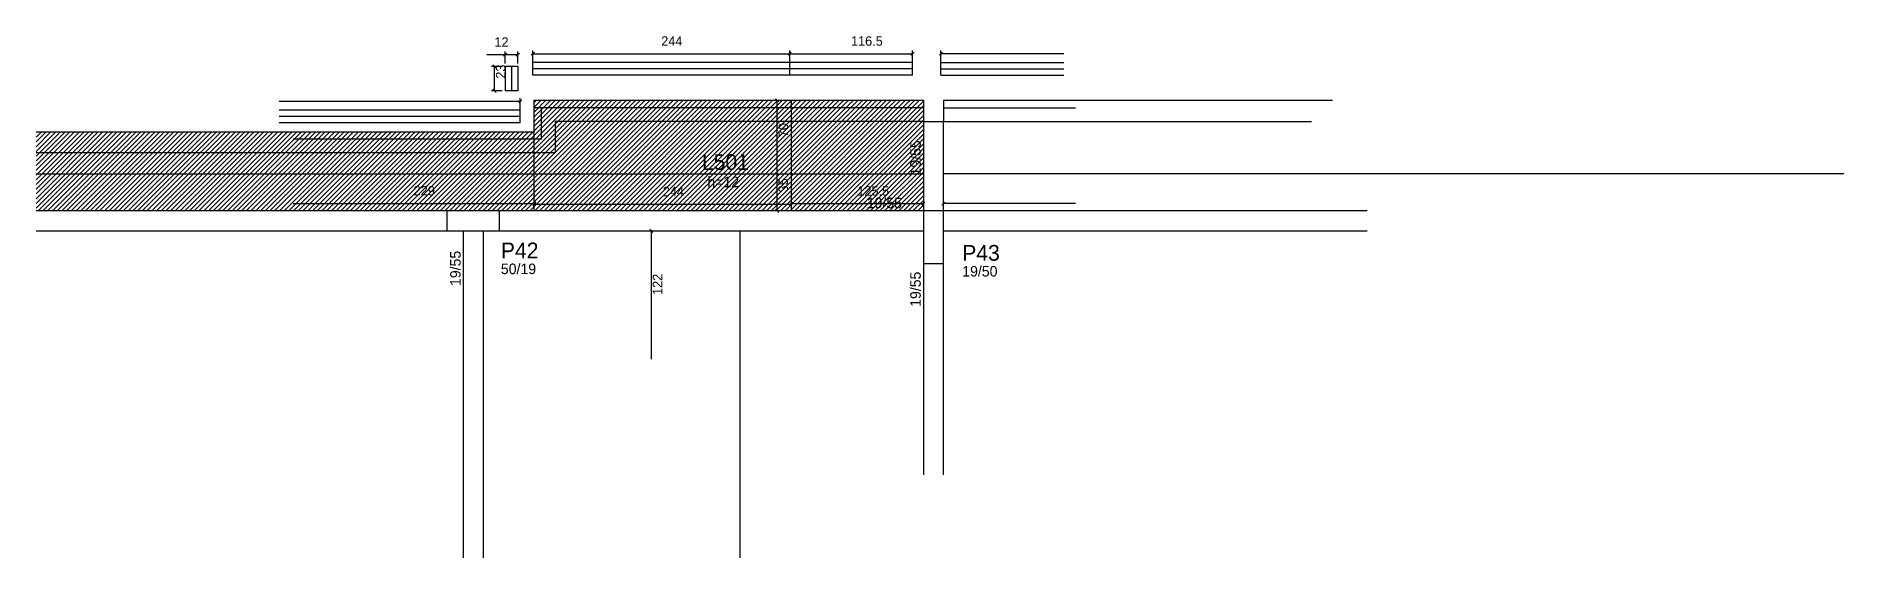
# Model space of a CAD drawing. Header units: metres. Extents: x 3627 to 5344, y 3187 to 3683.
import ezdxf

# ---------------------------------------------------------------- set-up
doc = ezdxf.new("R2010")
doc.units = ezdxf.units.M
for name, color, linetype in [('3', 7, 'Continuous'), ('4', 7, 'Continuous'), ('7', 7, 'Continuous'), ('COTA', 7, 'Continuous'), ('Painéis', 7, 'Continuous'), ('REAPROVEITAMENTO', 7, 'Continuous'), ('SARR_2.2x7', 7, 'Continuous')]:
    doc.layers.add(name, color=color, linetype=linetype)

msp = doc.modelspace()

# ---------------------------------------------------------------- hatches: boundary and pattern name
at = {"layer": 'REAPROVEITAMENTO'}
h = msp.add_hatch(dxfattribs=at)
h.set_pattern_fill('ANSI31')
h.paths.add_polyline_path([(4469.7, 3621.9), (4100.2, 3621.9), (4100.2, 3591.9), (3627.2, 3591.9), (3627.2, 3516.9), (4469.7, 3516.9), (4469.7, 3621.9)])

# ---------------------------------------------------------------- linework, layer by layer
at = {"layer": '3', "color": 3, "lineweight": 25}
for p, q in [((4469.7, 3601.9), (4120.2, 3601.9)), ((4120.2, 3601.9), (4120.2, 3571.9)), ((4488.7, 3601.9), (4838.2, 3601.9)), ((4120.2, 3571.9), (3627.2, 3571.9)), ((4032.7, 3497.9), (4032.7, 3186.9)), ((4051.7, 3497.9), (4051.7, 3186.9))]:
    msp.add_line(p, q, dxfattribs=at)
for points in [[(4469.7, 3601.9), (4469.7, 3516.9)], [(4469.7, 3601.9), (4488.7, 3601.9)], [(4488.7, 3516.9), (4488.7, 3601.9)], [(4017.2, 3516.9), (3627.2, 3516.9)], [(4469.7, 3516.9), (4067.2, 3516.9)], [(4891.2, 3516.9), (4488.7, 3516.9)], [(3627.2, 3497.9), (4017.2, 3497.9)], [(4067.2, 3497.9), (4469.7, 3497.9)], [(4488.7, 3497.9), (4891.2, 3497.9)], [(4469.7, 3466.9), (4469.7, 3265.9)], [(4488.7, 3265.9), (4488.7, 3466.9)]]:
    msp.add_lwpolyline(points, dxfattribs=at)
at = {"layer": '7', "color": 7, "lineweight": 25}
for points in [[(4017.2, 3497.9), (4067.2, 3497.9), (4067.2, 3516.9), (4017.2, 3516.9), (4017.2, 3497.9)], [(4469.7, 3466.9), (4488.7, 3466.9), (4488.7, 3516.9), (4469.7, 3516.9), (4469.7, 3466.9)]]:
    msp.add_lwpolyline(points, dxfattribs=at)
at = {"layer": 'COTA', "color": 4, "lineweight": 25}
for p, q in [((4072.6, 3665.3), (4055.2, 3665.3)), ((4072.6, 3657), (4072.6, 3668.3)), ((4084.6, 3665.3), (4072.6, 3665.3)), ((4084.6, 3657), (4084.6, 3668.3)), ((4098.8, 3651.5), (4098.8, 3669.2)), ((4098.8, 3666.2), (4342.8, 3666.2)), ((4342.8, 3651.5), (4342.8, 3669.2)), ((4342.8, 3651.5), (4342.8, 3669.2)), ((4342.8, 3666.2), (4459.3, 3666.2)), ((4459.3, 3651.5), (4459.3, 3669.2)), ((4486.4, 3651.5), (4486.4, 3669.2)), ((4602.9, 3666.2), (4486.4, 3666.2)), ((4069.6, 3654), (4059.5, 3654)), ((4062.5, 3631), (4062.5, 3654)), ((4069.6, 3631), (4059.5, 3631)), ((4086.9, 3608.2), (4086.9, 3624)), ((4330.8, 3551.9), (4330.8, 3621.9)), ((3857.9, 3621), (4086.9, 3621)), ((4330.8, 3516.9), (4330.8, 3551.9)), ((3871.2, 3523.9), (4100.2, 3523.9)), ((4100.2, 3526.1), (4100.2, 3526.9)), ((4100.2, 3523.1), (4344.2, 3523.1)), ((4344.2, 3523.7), (4469.7, 3523.7)), ((4344.2, 3520.7), (4344.2, 3520.1)), ((4469.7, 3526.1), (4469.7, 3526.7)), ((4488.7, 3526.1), (4488.7, 3526.7)), ((4614.2, 3523.7), (4488.7, 3523.7)), ((4211.3, 3497.9), (4211.3, 3375.9))]:
    msp.add_line(p, q, dxfattribs=at)
at = {"layer": 'COTA', "color": 0, "lineweight": 25}
for p, q in [((4074.1, 3666.8), (4071.1, 3663.8)), ((4083.1, 3663.8), (4086.1, 3666.8)), ((4100.3, 3667.7), (4097.3, 3664.7)), ((4341.3, 3664.7), (4344.3, 3667.7)), ((4344.3, 3667.7), (4341.3, 3664.7)), ((4457.8, 3664.7), (4460.8, 3667.7)), ((4487.9, 3667.7), (4484.9, 3664.7)), ((4064, 3652.5), (4061, 3655.5)), ((4061, 3632.5), (4064, 3629.5)), ((4085.4, 3619.5), (4088.4, 3622.5)), ((4332.3, 3620.4), (4329.3, 3623.4)), ((4332.3, 3550.4), (4329.3, 3553.4)), ((4329.3, 3553.4), (4332.3, 3550.4)), ((4098.7, 3522.4), (4101.7, 3525.4)), ((4101.7, 3524.6), (4098.7, 3521.6)), ((4345.7, 3525.2), (4342.7, 3522.2)), ((4342.7, 3521.6), (4345.7, 3524.6)), ((4468.2, 3522.2), (4471.2, 3525.2)), ((4490.2, 3525.2), (4487.2, 3522.2)), ((4329.3, 3518.4), (4332.3, 3515.4)), ((4212.8, 3496.4), (4209.8, 3499.4))]:
    msp.add_line(p, q, dxfattribs=at)
at = {"layer": 'Painéis', "color": 200, "lineweight": 25}
for p, q in [((4342.8, 3657.9), (4098.8, 3657.9)), ((4098.8, 3645.9), (4098.8, 3657.9)), ((4342.8, 3645.9), (4342.8, 3657.9)), ((4459.3, 3657.9), (4342.8, 3657.9)), ((4342.8, 3645.9), (4342.8, 3657.9)), ((4459.3, 3645.9), (4459.3, 3657.9)), ((4486.4, 3657.9), (4602.9, 3657.9)), ((4486.4, 3645.9), (4486.4, 3657.9)), ((4072.6, 3654), (4072.6, 3631)), ((4084.6, 3654), (4072.6, 3654)), ((4084.6, 3654), (4072.6, 3654)), ((4084.6, 3654), (4084.6, 3631)), ((4342.8, 3645.9), (4098.8, 3645.9)), ((4459.3, 3645.9), (4342.8, 3645.9)), ((4486.4, 3645.9), (4602.9, 3645.9)), ((4084.6, 3631), (4072.6, 3631)), ((4100.2, 3516.9), (4100.2, 3621.9)), ((4100.2, 3621.9), (4469.7, 3621.9)), ((4344.2, 3621.9), (4344.2, 3516.9)), ((4469.7, 3621.9), (4469.7, 3601.9)), ((4488.7, 3621.9), (4488.7, 3601.9)), ((4488.7, 3621.9), (4858.2, 3621.9)), ((4086.9, 3612.6), (3857.9, 3612.6)), ((4086.9, 3600.6), (4086.9, 3612.6)), ((3627.2, 3591.9), (4100.2, 3591.9)), ((4086.9, 3600.6), (3857.9, 3600.6)), ((3627.2, 3551.9), (4469.7, 3551.9)), ((5343.7, 3551.9), (4488.7, 3551.9)), ((4295.7, 3186.9), (4295.7, 3497.9))]:
    msp.add_line(p, q, dxfattribs=at)
at = {"layer": 'SARR_2.2x7', "color": 40, "lineweight": 25}
for p, q in [((4078.6, 3654), (4078.6, 3631)), ((4342.8, 3651.9), (4098.8, 3651.9)), ((4459.3, 3651.9), (4342.8, 3651.9)), ((4486.4, 3651.9), (4602.9, 3651.9)), ((4086.9, 3606.6), (3857.9, 3606.6)), ((4344.2, 3614.9), (4100.2, 3614.9)), ((4107.2, 3584.9), (4107.2, 3614.9)), ((4469.7, 3614.9), (4344.2, 3614.9)), ((4488.7, 3614.9), (4614.2, 3614.9)), ((4100.2, 3584.9), (3871.2, 3584.9)), ((4107.2, 3584.9), (4100.2, 3584.9))]:
    msp.add_line(p, q, dxfattribs=at)

# ---------------------------------------------------------------- texts
at = {"layer": '3', "color": 3, "lineweight": 25}
for p in [(4467.2, 3550.5), (4030.3, 3445.4), (4467.2, 3425.6)]:
    msp.add_text('19/55', height=10, rotation=90, dxfattribs=at).set_placement(p)
for s, p in [('h=12', (4264.6, 3539.3)), ('19/55', (4415.9, 3519.3)), ('50/19', (4068.5, 3456.7)), ('19/50', (4506.6, 3454.4))]:
    msp.add_text(s, height=10, dxfattribs=at).set_placement(p)
at = {"layer": '4', "color": 4, "lineweight": 25}
for s, p in [('L501', (4259.4, 3555.7)), ('P42', (4068.5, 3471.7)), ('P43', (4506.6, 3469.4))]:
    msp.add_text(s, height=15, dxfattribs=at).set_placement(p)
at = {"layer": 'COTA', "color": 240, "lineweight": 25}
for s, p in [('12', (4062.4, 3672.8)), ('244', (4220.8, 3673.8)), ('116.5', (4401, 3673.8)), ('229', (3985.7, 3531.5)), ('244', (4222.2, 3530.7)), ('125.5', (4407, 3531.3))]:
    msp.add_text(s, height=9, dxfattribs=at).set_placement(p)
for s, p in [('23', (4072.8, 3642.5)), ('70', (4341.2, 3586.9)), ('35', (4341.1, 3534.4)), ('122', (4221.7, 3436.9))]:
    msp.add_text(s, height=9, rotation=90, dxfattribs=at).set_placement(p)

doc.saveas('drawing.dxf')
